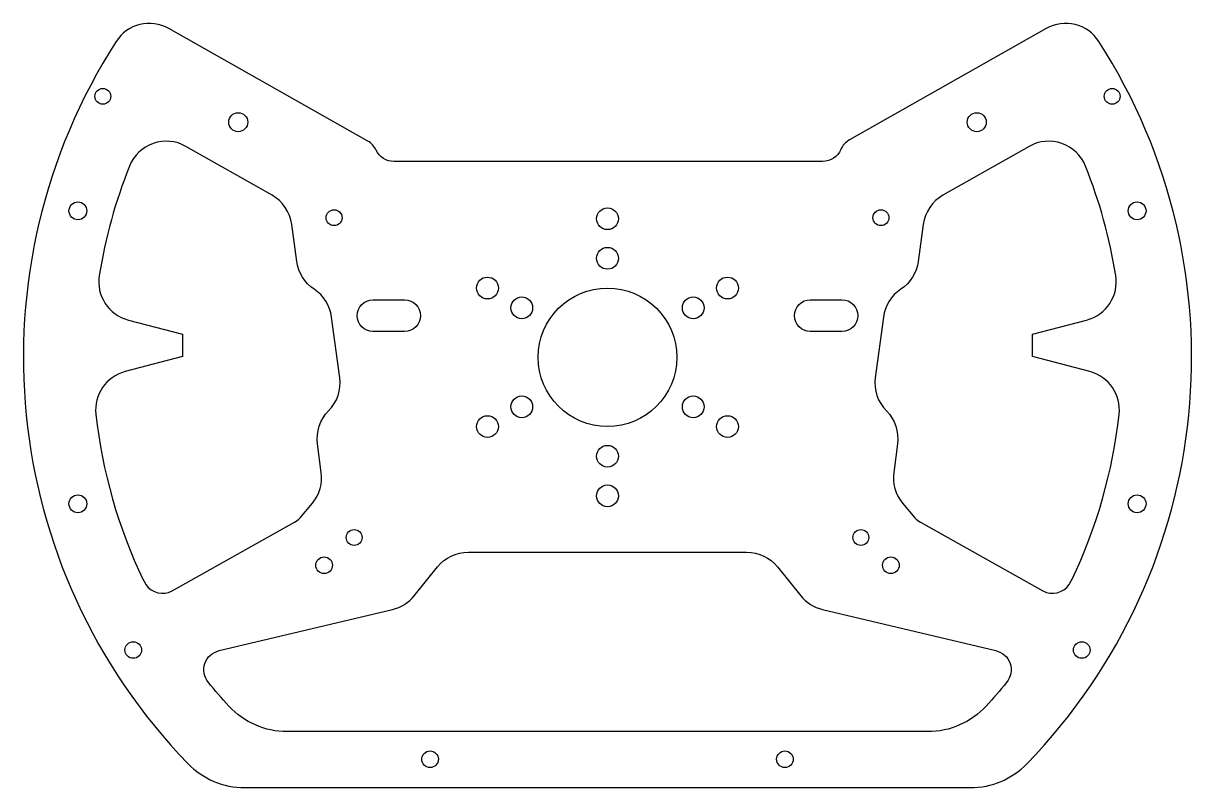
# Model space of a CAD drawing. Header units: millimetres. Extents: x -148 to 148, y -109 to 84.
import ezdxf

# ---------------------------------------------------------------- set-up
doc = ezdxf.new("R2010")
doc.units = ezdxf.units.MM
doc.layers.get('0').update_dxf_attribs({"linetype": 'CONTINUOUS'})

msp = doc.modelspace()

# ---------------------------------------------------------------- linework, layer by layer
for points in [[(-58.44, 52.35, 0.156126), (-60.51, 54.59), (-110.74, 83.05, 0.397978), (-124.08, 79.75, 0.348283), (-105.96, -102.61, 0.203099), (-91.6, -108.69), (91.6, -108.69, 0.203099), (105.96, -102.61, 0.348283), (124.08, 79.75, 0.397978), (110.74, 83.05), (61.07, 54.91, 0.165085), (58.94, 52.51, -0.301128), (54.33, 49.46), (-53.91, 49.46, -0.291628)], [(-70.42, -13.51, 0.232248), (-67.62, -5.15), (-69.66, 10.16, 0.217235), (-74.07, 17.19, -0.217235), (-78.48, 24.22), (-79.73, 33.57, 0.23483), (-84.71, 40.95), (-106.48, 53.28, 0.454296), (-120.7, 48.3, 0.055272), (-128.34, 20.68, 0.387133), (-120.98, 9.41), (-107.32, 5.88), (-107.32, 0.23), (-121.83, -3.62, 0.371301), (-129.2, -14.39, 0.08418), (-117.24, -56.18, 0.034773), (-116.55, -57.38, 0.392215), (-109.94, -58.98), (-79, -41.67, 0.091404), (-77.6, -40.51), (-74.5, -36.8, 0.21018), (-72.27, -29.07), (-73.23, -21.87, -0.232248)], [(67.62, -5.15, 0.232248), (70.42, -13.51, -0.232248), (73.23, -21.87), (72.27, -29.07, 0.21018), (74.5, -36.8), (77.6, -40.51, 0.091404), (79, -41.67), (109.94, -58.98, 0.392215), (116.55, -57.38, 0.034773), (117.24, -56.18, 0.08418), (129.2, -14.39, 0.371301), (121.83, -3.62), (107.32, 0.23), (107.32, 5.88), (120.98, 9.41, 0.387133), (128.34, 20.68, 0.055272), (120.7, 48.3, 0.454296), (106.48, 53.28), (84.71, 40.95, 0.23483), (79.73, 33.57), (78.48, 24.22, -0.217235), (74.07, 17.19, 0.217235), (69.66, 10.16)], [(-51.23, 6.51), (-59.23, 6.51, -1), (-59.23, 14.51), (-51.23, 14.51, -1)], [(59.21, 6.54), (51.21, 6.54, -1), (51.21, 14.54), (59.21, 14.54, -1)], [(-54.3, -63.71, 0.166567), (-48.81, -60.25), (-42.93, -52.94, -0.22702), (-35.14, -49.21), (35.14, -49.21, -0.22702), (42.93, -52.94), (48.81, -60.25, 0.166567), (54.3, -63.71), (98.07, -74.08, -0.553349), (100.79, -82.1, -0.015278), (95.59, -88.11, -0.209513), (80.88, -94.55), (-80.88, -94.55, -0.209513), (-95.59, -88.11, -0.015278), (-100.79, -82.1, -0.553349), (-98.07, -74.08)]]:
    msp.add_lwpolyline(points, format="xyb", close=True)
for centre, radius in [((-127.42, 65.92), 2), ((127.42, 65.92), 2), ((-93.24, 59.38), 2.4), ((93.24, 59.38), 2.4), ((-133.73, 37), 2.25), ((133.73, 37), 2.25), ((-69.04, 35.25), 2), ((0, 35), 2.75), ((69.04, 35.25), 2), ((0, 25), 2.75), ((-30.31, 17.5), 2.75), ((30.31, 17.5), 2.75), ((-21.65, 12.5), 2.75), ((0, 0), 17.5), ((21.65, 12.5), 2.75), ((-21.65, -12.5), 2.75), ((21.65, -12.5), 2.75), ((-30.31, -17.5), 2.75), ((30.31, -17.5), 2.75), ((0, -25), 2.75), ((0, -35), 2.75), ((-133.73, -37), 2.25), ((133.73, -37), 2.25), ((-63.97, -45.52), 2), ((63.97, -45.52), 2), ((-71.55, -52.53), 2.1), ((71.55, -52.53), 2.1), ((-119.76, -73.93), 2.1), ((119.76, -73.93), 2.1), ((-44.8, -101.53), 2.1), ((44.8, -101.53), 2.1)]:
    msp.add_circle(centre, radius)

doc.saveas('drawing.dxf')
